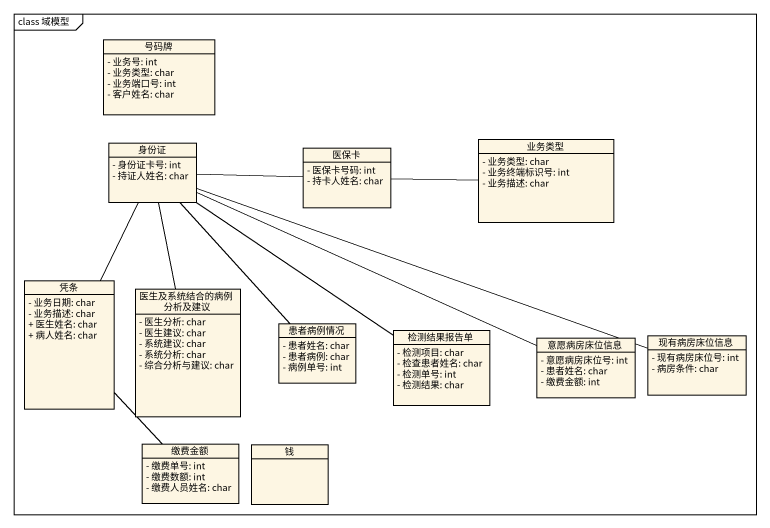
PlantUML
@startuml
mainframe class 域模型
hide circle
hide empty members
skinparam classAttributeIconSize 0
class 号码牌 {
  - 业务号: int
  - 业务类型: char
  - 业务端口号: int
  - 客户姓名: char
}
class 业务类型 {
  - 业务类型: char
  - 业务终端标识号: int
  - 业务描述: char
}
class 身份证 {
  - 身份证卡号: int
  - 持证人姓名: char
}
class 医保卡 {
  - 医保卡号码: int
  - 持卡人姓名: char
}
class 凭条 {
  - 业务日期: char
  - 业务描述: char
  + 医生姓名: char
  + 病人姓名: char
}
class 医生及系统结合的病例分析及建议 {
  - 医生分析: char
  - 医生建议: char
  - 系统建议: char
  - 系统分析: char
  - 综合分析与建议: char
}
class 患者病例情况 {
  - 患者姓名: char
  - 患者病例: char
  - 病例单号: int
}
class 检测结果报告单 {
  - 检测项目: char
  - 检查患者姓名: char
  - 检测单号: int
  - 检测结果: char
}
class 意愿病房床位信息 {
  - 意愿病房床位号: int
  - 患者姓名: char
  - 缴费金额: int
}
class 现有病房床位信息 {
  - 现有病房床位号: int
  - 病房条件: char
}
class 缴费金额 {
  - 缴费单号: int
  - 缴费数额: int
  - 缴费人员姓名: char
}
class 钱
身份证 -right- 医保卡
身份证 -- 凭条
身份证 -- 医生及系统结合的病例分析及建议
身份证 -- 患者病例情况
身份证 -- 检测结果报告单
身份证 -right- 意愿病房床位信息
身份证 -right- 现有病房床位信息
医保卡 -right- 业务类型
凭条 -- 缴费金额
@enduml
